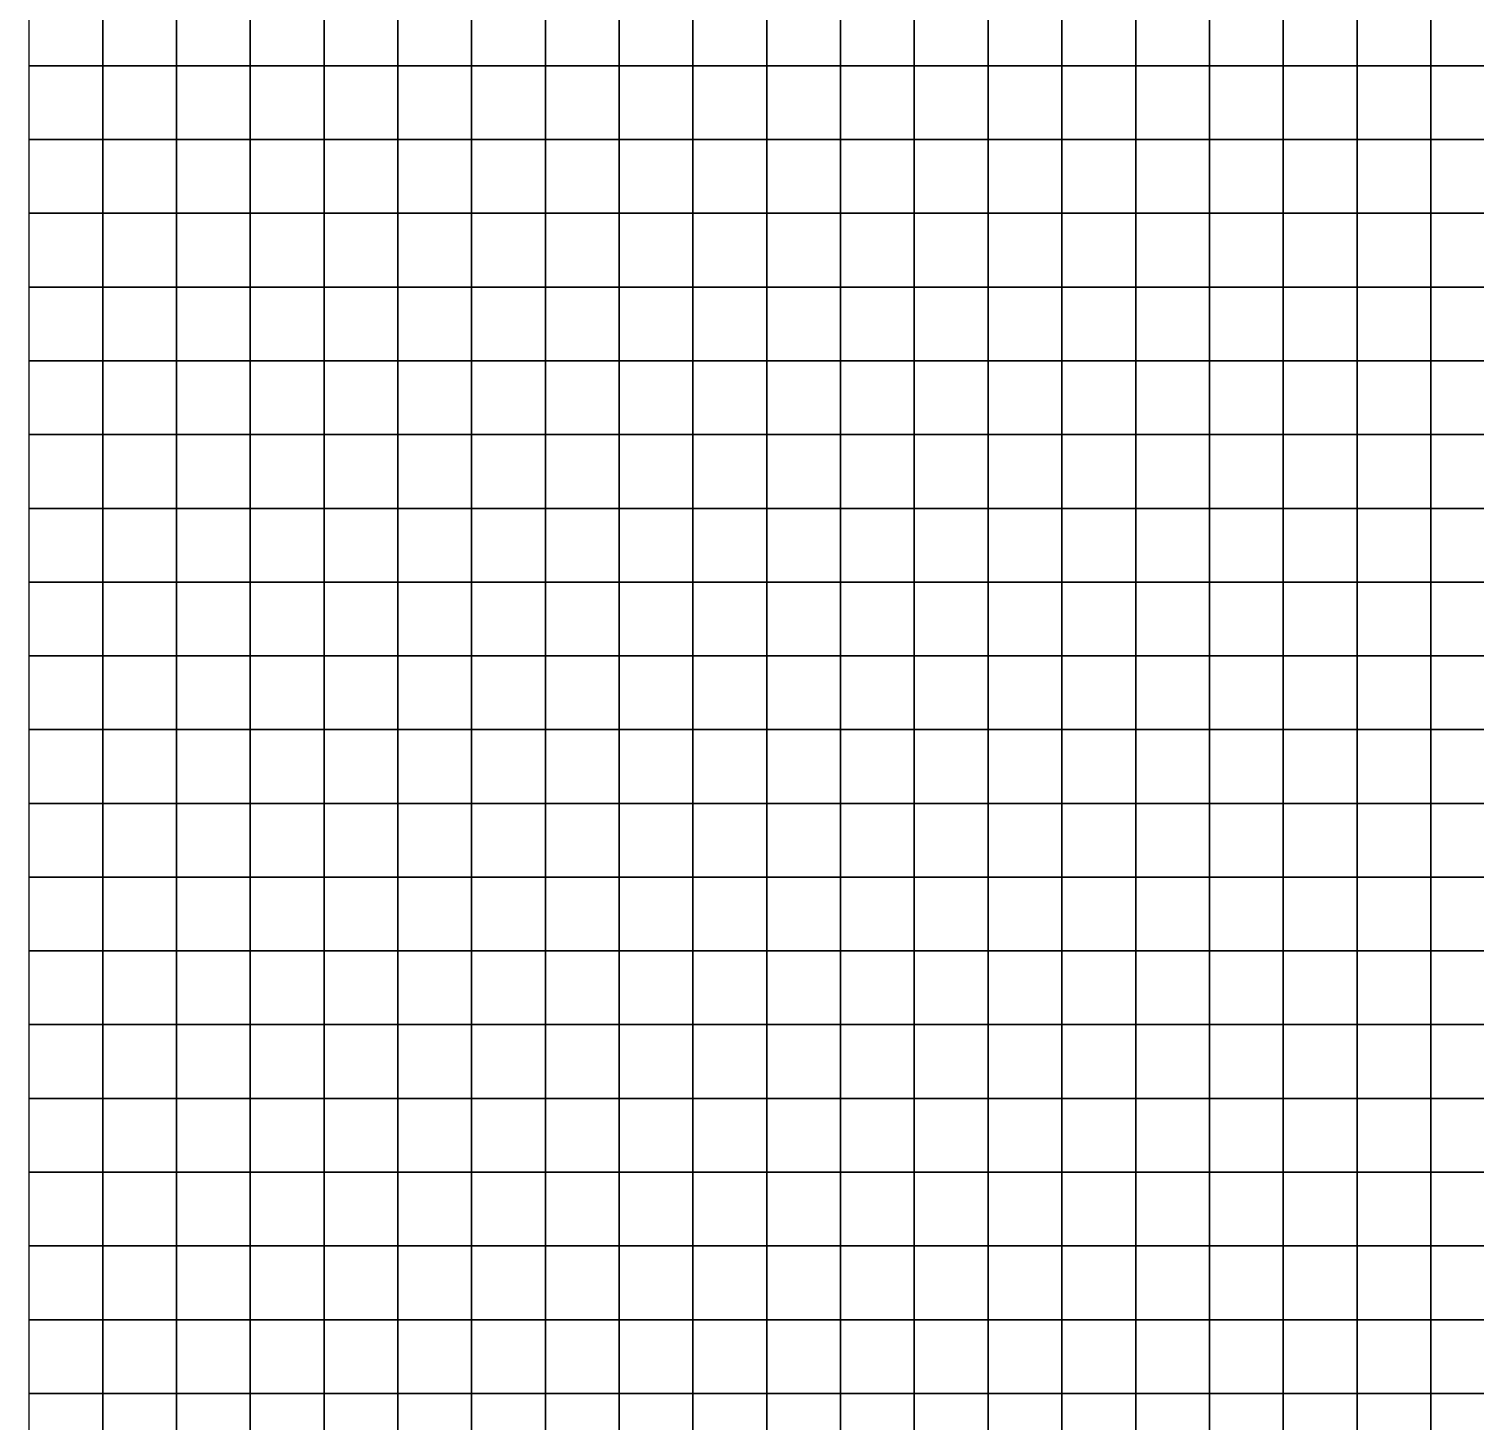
# Model space of a CAD drawing. Header units: metres. Extents: x 100 to 500, y 0 to 760.
# Drawn here: x 100 to 296, y 186.2 to 375 of the extents above; entities that cross this region are included whole.
import ezdxf

# ---------------------------------------------------------------- set-up
doc = ezdxf.new("R2010")
doc.units = ezdxf.units.M

msp = doc.modelspace()

# ---------------------------------------------------------------- linework, layer by layer
at = {"layer": 'C1'}
for points in [[(100, 370, -56.39), (110, 370, -56.76), (110, 380, -57.8), (100, 380, -57.43)], [(110, 370, -56.76), (120, 370, -57.26), (120, 380, -58.3), (110, 380, -57.8)], [(120, 370, -57.26), (130, 370, -58.59), (130, 380, -58.93), (120, 380, -58.3)], [(130, 370, -58.59), (140, 370, -60.67), (140, 380, -60.58), (130, 380, -58.93)], [(140, 370, -60.67), (150, 370, -63.09), (150, 380, -62.68), (140, 380, -60.58)], [(150, 370, -63.09), (160, 370, -64.84), (160, 380, -64.48), (150, 380, -62.68)], [(160, 370, -64.84), (170, 370, -66.03), (170, 380, -65.74), (160, 380, -64.48)], [(170, 370, -66.03), (180, 370, -65.9), (180, 380, -66.42), (170, 380, -65.74)], [(180, 370, -65.9), (190, 370, -64.34), (190, 380, -65.4), (180, 380, -66.42)], [(190, 370, -64.34), (200, 370, -61.82), (200, 380, -63.28), (190, 380, -65.4)], [(200, 370, -61.82), (210, 370, -59.39), (210, 380, -60.84), (200, 380, -63.28)], [(210, 370, -59.39), (220, 370, -56.93), (220, 380, -58.33), (210, 380, -60.84)], [(220, 370, -56.93), (230, 370, -54.37), (230, 380, -55.74), (220, 380, -58.33)], [(230, 370, -54.37), (240, 370, -53.12), (240, 380, -54.45), (230, 380, -55.74)], [(240, 370, -53.12), (250, 370, -53.14), (250, 380, -54.45), (240, 380, -54.45)], [(250, 370, -53.14), (260, 370, -54.38), (260, 380, -55.69), (250, 380, -54.45)], [(260, 370, -54.38), (270, 370, -56.85), (270, 380, -58.18), (260, 380, -55.69)], [(270, 370, -56.85), (280, 370, -60.69), (280, 380, -61.95), (270, 380, -58.18)], [(280, 370, -60.69), (290, 370, -63.6), (290, 380, -64.82), (280, 380, -61.95)], [(290, 370, -63.6), (300, 370, -65.58), (300, 380, -66.77), (290, 380, -64.82)], [(100, 360, -55.35), (110, 360, -55.73), (110, 370, -56.76), (100, 370, -56.39)], [(110, 360, -55.73), (120, 360, -56.23), (120, 370, -57.26), (110, 370, -56.76)], [(120, 360, -56.23), (130, 360, -58.09), (130, 370, -58.59), (120, 370, -57.26)], [(130, 360, -58.09), (140, 360, -60.58), (140, 370, -60.67), (130, 370, -58.59)], [(140, 360, -60.58), (150, 360, -62.83), (150, 370, -63.09), (140, 370, -60.67)], [(150, 360, -62.83), (160, 360, -64.52), (160, 370, -64.84), (150, 370, -63.09)], [(160, 360, -64.52), (170, 360, -65.63), (170, 370, -66.03), (160, 370, -64.84)], [(170, 360, -65.63), (180, 360, -64.86), (180, 370, -65.9), (170, 370, -66.03)], [(180, 360, -64.86), (190, 360, -62.79), (190, 370, -64.34), (180, 370, -65.9)], [(190, 360, -62.79), (200, 360, -60.43), (200, 370, -61.82), (190, 370, -64.34)], [(200, 360, -60.43), (210, 360, -58.14), (210, 370, -59.39), (200, 370, -61.82)], [(210, 360, -58.14), (220, 360, -55.76), (220, 370, -56.93), (210, 370, -59.39)], [(220, 360, -55.76), (230, 360, -53.21), (230, 370, -54.37), (220, 370, -56.93)], [(230, 360, -53.21), (240, 360, -51.97), (240, 370, -53.12), (230, 370, -54.37)], [(240, 360, -51.97), (250, 360, -51.92), (250, 370, -53.14), (240, 370, -53.12)], [(250, 360, -51.92), (260, 360, -53.02), (260, 370, -54.38), (250, 370, -53.14)], [(260, 360, -53.02), (270, 360, -55.42), (270, 370, -56.85), (260, 370, -54.38)], [(270, 360, -55.42), (280, 360, -59.28), (280, 370, -60.69), (270, 370, -56.85)], [(280, 360, -59.28), (290, 360, -62.21), (290, 370, -63.6), (280, 370, -60.69)], [(290, 360, -62.21), (300, 360, -64.21), (300, 370, -65.58), (290, 370, -63.6)], [(100, 350, -54.31), (110, 350, -54.69), (110, 360, -55.73), (100, 360, -55.35)], [(110, 350, -54.69), (120, 350, -55.19), (120, 360, -56.23), (110, 360, -55.73)], [(120, 350, -55.19), (130, 350, -57.57), (130, 360, -58.09), (120, 360, -56.23)], [(130, 350, -57.57), (140, 350, -60.47), (140, 360, -60.58), (130, 360, -58.09)], [(140, 350, -60.47), (150, 350, -62.66), (150, 360, -62.83), (140, 360, -60.58)], [(150, 350, -62.66), (160, 350, -64.29), (160, 360, -64.52), (150, 360, -62.83)], [(160, 350, -64.29), (170, 350, -65.3), (170, 360, -65.63), (160, 360, -64.52)], [(170, 350, -65.3), (180, 350, -63.9), (180, 360, -64.86), (170, 360, -65.63)], [(180, 350, -63.9), (190, 350, -61.45), (190, 360, -62.79), (180, 360, -64.86)], [(190, 350, -61.45), (200, 350, -59.26), (200, 360, -60.43), (190, 360, -62.79)], [(200, 350, -59.26), (210, 350, -57.11), (210, 360, -58.14), (200, 360, -60.43)], [(210, 350, -57.11), (220, 350, -54.84), (220, 360, -55.76), (210, 360, -58.14)], [(220, 350, -54.84), (230, 350, -52.33), (230, 360, -53.21), (220, 360, -55.76)], [(230, 350, -52.33), (240, 350, -51), (240, 360, -51.97), (230, 360, -53.21)], [(240, 350, -51), (250, 350, -50.75), (250, 360, -51.92), (240, 360, -51.97)], [(250, 350, -50.75), (260, 350, -51.67), (260, 360, -53.02), (250, 360, -51.92)], [(260, 350, -51.67), (270, 350, -53.98), (270, 360, -55.42), (260, 360, -53.02)], [(270, 350, -53.98), (280, 350, -57.82), (280, 360, -59.28), (270, 360, -55.42)], [(280, 350, -57.82), (290, 350, -60.74), (290, 360, -62.21), (280, 360, -59.28)], [(290, 350, -60.74), (300, 350, -62.75), (300, 360, -64.21), (290, 360, -62.21)], [(100, 340, -53.27), (110, 340, -53.65), (110, 350, -54.69), (100, 350, -54.31)], [(110, 340, -53.65), (120, 340, -54.78), (120, 350, -55.19), (110, 350, -54.69)], [(120, 340, -54.78), (130, 340, -57.67), (130, 350, -57.57), (120, 350, -55.19)], [(130, 340, -57.67), (140, 340, -60.38), (140, 350, -60.47), (130, 350, -57.57)], [(140, 340, -60.38), (150, 340, -62.5), (150, 350, -62.66), (140, 350, -60.47)], [(150, 340, -62.5), (160, 340, -64.04), (160, 350, -64.29), (150, 350, -62.66)], [(160, 340, -64.04), (170, 340, -64.36), (170, 350, -65.3), (160, 350, -64.29)], [(170, 340, -64.36), (180, 340, -62.51), (180, 350, -63.9), (170, 350, -65.3)], [(180, 340, -62.51), (190, 340, -60.41), (190, 350, -61.45), (180, 350, -63.9)], [(190, 340, -60.41), (200, 340, -58.45), (200, 350, -59.26), (190, 350, -61.45)], [(200, 340, -58.45), (210, 340, -56.48), (210, 350, -57.11), (200, 350, -59.26)], [(210, 340, -56.48), (220, 340, -54.31), (220, 350, -54.84), (210, 350, -57.11)], [(220, 340, -54.31), (230, 340, -51.74), (230, 350, -52.33), (220, 350, -54.84)], [(230, 340, -51.74), (240, 340, -50.23), (240, 350, -51), (230, 350, -52.33)], [(240, 340, -50.23), (250, 340, -49.78), (250, 350, -50.75), (240, 350, -51)], [(250, 340, -49.78), (260, 340, -50.56), (260, 350, -51.67), (250, 350, -50.75)], [(260, 340, -50.56), (270, 340, -52.76), (270, 350, -53.98), (260, 350, -51.67)], [(270, 340, -52.76), (280, 340, -56.53), (280, 350, -57.82), (270, 350, -53.98)], [(280, 340, -56.53), (290, 340, -59.41), (290, 350, -60.74), (280, 350, -57.82)], [(290, 340, -59.41), (300, 340, -61.41), (300, 350, -62.75), (290, 350, -60.74)], [(100, 330, -52.24), (110, 330, -52.61), (110, 340, -53.65), (100, 340, -53.27)], [(110, 330, -52.61), (120, 330, -54.36), (120, 340, -54.78), (110, 340, -53.65)], [(120, 330, -54.36), (130, 330, -57.74), (130, 340, -57.67), (120, 340, -54.78)], [(130, 330, -57.74), (140, 330, -60.38), (140, 340, -60.38), (130, 340, -57.67)], [(140, 330, -60.38), (150, 330, -62.44), (150, 340, -62.5), (140, 340, -60.38)], [(150, 330, -62.44), (160, 330, -63.96), (160, 340, -64.04), (150, 340, -62.5)], [(160, 330, -63.96), (170, 330, -63.74), (170, 340, -64.36), (160, 340, -64.04)], [(170, 330, -63.74), (180, 330, -61.57), (180, 340, -62.51), (170, 340, -64.36)], [(180, 330, -61.57), (190, 330, -59.8), (190, 340, -60.41), (180, 340, -62.51)], [(190, 330, -59.8), (200, 330, -58.1), (200, 340, -58.45), (190, 340, -60.41)], [(200, 330, -58.1), (210, 330, -56.29), (210, 340, -56.48), (200, 340, -58.45)], [(210, 330, -56.29), (220, 330, -54.12), (220, 340, -54.31), (210, 340, -56.48)], [(220, 330, -54.12), (230, 330, -51.4), (230, 340, -51.74), (220, 340, -54.31)], [(230, 330, -51.4), (240, 330, -49.64), (240, 340, -50.23), (230, 340, -51.74)], [(240, 330, -49.64), (250, 330, -49.01), (250, 340, -49.78), (240, 340, -50.23)], [(250, 330, -49.01), (260, 330, -49.62), (260, 340, -50.56), (250, 340, -49.78)], [(260, 330, -49.62), (270, 330, -51.7), (270, 340, -52.76), (260, 340, -50.56)], [(270, 330, -51.7), (280, 330, -55.38), (280, 340, -56.53), (270, 340, -52.76)], [(280, 330, -55.38), (290, 330, -58.21), (290, 340, -59.41), (280, 340, -56.53)], [(290, 330, -58.21), (300, 330, -60.19), (300, 340, -61.41), (290, 340, -59.41)], [(100, 320, -51.2), (110, 320, -52.3), (110, 330, -52.61), (100, 330, -52.24)], [(110, 320, -52.3), (120, 320, -54.65), (120, 330, -54.36), (110, 330, -52.61)], [(120, 320, -54.65), (130, 320, -57.82), (130, 330, -57.74), (120, 330, -54.36)], [(130, 320, -57.82), (140, 320, -60.4), (140, 330, -60.38), (130, 330, -57.74)], [(140, 320, -60.4), (150, 320, -62.49), (150, 330, -62.44), (140, 330, -60.38)], [(150, 320, -62.49), (160, 320, -63.39), (160, 330, -63.96), (150, 330, -62.44)], [(160, 320, -63.39), (170, 320, -62.78), (170, 330, -63.74), (160, 330, -63.96)], [(170, 320, -62.78), (180, 320, -61.14), (180, 330, -61.57), (170, 330, -63.74)], [(180, 320, -61.14), (190, 320, -59.71), (190, 330, -59.8), (180, 330, -61.57)], [(190, 320, -59.71), (200, 320, -58.2), (200, 330, -58.1), (190, 330, -59.8)], [(200, 320, -58.2), (210, 320, -56.4), (210, 330, -56.29), (200, 330, -58.1)], [(210, 320, -56.4), (220, 320, -54.03), (220, 330, -54.12), (210, 330, -56.29)], [(220, 320, -54.03), (230, 320, -51.01), (230, 330, -51.4), (220, 330, -54.12)], [(230, 320, -51.01), (240, 320, -48.98), (240, 330, -49.64), (230, 330, -51.4)], [(240, 320, -48.98), (250, 320, -48.11), (250, 330, -49.01), (240, 330, -49.64)], [(250, 320, -48.11), (260, 320, -48.6), (260, 330, -49.62), (250, 330, -49.01)], [(260, 320, -48.6), (270, 320, -50.65), (270, 330, -51.7), (260, 330, -49.62)], [(270, 320, -50.65), (280, 320, -54.28), (280, 330, -55.38), (270, 330, -51.7)], [(280, 320, -54.28), (290, 320, -57.09), (290, 330, -58.21), (280, 330, -55.38)], [(290, 320, -57.09), (300, 320, -59.07), (300, 330, -60.19), (290, 330, -58.21)], [(100, 310, -50.16), (110, 310, -51.97), (110, 320, -52.3), (100, 320, -51.2)], [(110, 310, -51.97), (120, 310, -54.91), (120, 320, -54.65), (110, 320, -52.3)], [(120, 310, -54.91), (130, 310, -58), (130, 320, -57.82), (120, 320, -54.65)], [(130, 310, -58), (140, 310, -60.58), (140, 320, -60.4), (130, 320, -57.82)], [(140, 310, -60.58), (150, 310, -62.75), (150, 320, -62.49), (140, 320, -60.4)], [(150, 310, -62.75), (160, 310, -63.1), (160, 320, -63.39), (150, 320, -62.49)], [(160, 310, -63.1), (170, 310, -62.16), (170, 320, -62.78), (160, 320, -63.39)], [(170, 310, -62.16), (180, 310, -60.94), (180, 320, -61.14), (170, 320, -62.78)], [(180, 310, -60.94), (190, 310, -59.78), (190, 320, -59.71), (180, 320, -61.14)], [(190, 310, -59.78), (200, 310, -58.34), (200, 320, -58.2), (190, 320, -59.71)], [(200, 310, -58.34), (210, 310, -56.36), (210, 320, -56.4), (200, 320, -58.2)], [(210, 310, -56.36), (220, 310, -53.73), (220, 320, -54.03), (210, 320, -56.4)], [(220, 310, -53.73), (230, 310, -50.39), (230, 320, -51.01), (220, 320, -54.03)], [(230, 310, -50.39), (240, 310, -48.08), (240, 320, -48.98), (230, 320, -51.01)], [(240, 310, -48.08), (250, 310, -47.09), (250, 320, -48.11), (240, 320, -48.98)], [(250, 310, -47.09), (260, 310, -47.6), (260, 320, -48.6), (250, 320, -48.11)], [(260, 310, -47.6), (270, 310, -49.66), (270, 320, -50.65), (260, 320, -48.6)], [(270, 310, -49.66), (280, 310, -53.28), (280, 320, -54.28), (270, 320, -50.65)], [(280, 310, -53.28), (290, 310, -56.08), (290, 320, -57.09), (280, 320, -54.28)], [(290, 310, -56.08), (300, 310, -58.06), (300, 320, -59.07), (290, 320, -57.09)], [(100, 300, -49.96), (110, 300, -52.47), (110, 310, -51.97), (100, 310, -50.16)], [(110, 300, -52.47), (120, 300, -55.97), (120, 310, -54.91), (110, 310, -51.97)], [(120, 300, -55.97), (130, 300, -58.94), (130, 310, -58), (120, 310, -54.91)], [(130, 300, -58.94), (140, 300, -61.51), (140, 310, -60.58), (130, 310, -58)], [(140, 300, -61.51), (150, 300, -62.9), (150, 310, -62.75), (140, 310, -60.58)], [(150, 300, -62.9), (160, 300, -62.74), (160, 310, -63.1), (150, 310, -62.75)], [(160, 300, -62.74), (170, 300, -61.51), (170, 310, -62.16), (160, 310, -63.1)], [(170, 300, -61.51), (180, 300, -60.78), (180, 310, -60.94), (170, 310, -62.16)], [(180, 300, -60.78), (190, 300, -59.85), (190, 310, -59.78), (180, 310, -60.94)], [(190, 300, -59.85), (200, 300, -58.39), (200, 310, -58.34), (190, 310, -59.78)], [(200, 300, -58.39), (210, 300, -56.23), (210, 310, -56.36), (200, 310, -58.34)], [(210, 300, -56.23), (220, 300, -53.33), (220, 310, -53.73), (210, 310, -56.36)], [(220, 300, -53.33), (230, 300, -49.64), (230, 310, -50.39), (220, 310, -53.73)], [(230, 300, -49.64), (240, 300, -47.14), (240, 310, -48.08), (230, 310, -50.39)], [(240, 300, -47.14), (250, 300, -46.12), (250, 310, -47.09), (240, 310, -48.08)], [(250, 300, -46.12), (260, 300, -46.65), (260, 310, -47.6), (250, 310, -47.09)], [(260, 300, -46.65), (270, 300, -48.71), (270, 310, -49.66), (260, 310, -47.6)], [(270, 300, -48.71), (280, 300, -52.3), (280, 310, -53.28), (270, 310, -49.66)], [(280, 300, -52.3), (290, 300, -55.07), (290, 310, -56.08), (280, 310, -53.28)], [(290, 300, -55.07), (300, 300, -57.02), (300, 310, -58.06), (290, 310, -56.08)], [(100, 290, -49.73), (110, 290, -52.91), (110, 300, -52.47), (100, 300, -49.96)], [(110, 290, -52.91), (120, 290, -56.3), (120, 300, -55.97), (110, 300, -52.47)], [(120, 290, -56.3), (130, 290, -59.12), (130, 300, -58.94), (120, 300, -55.97)], [(130, 290, -59.12), (140, 290, -61.64), (140, 300, -61.51), (130, 300, -58.94)], [(140, 290, -61.64), (150, 290, -62.28), (150, 300, -62.9), (140, 300, -61.51)], [(150, 290, -62.28), (160, 290, -61.59), (160, 300, -62.74), (150, 300, -62.9)], [(160, 290, -61.59), (170, 290, -60.68), (170, 300, -61.51), (160, 300, -62.74)], [(170, 290, -60.68), (180, 290, -60.31), (180, 300, -60.78), (170, 300, -61.51)], [(180, 290, -60.31), (190, 290, -59.51), (190, 300, -59.85), (180, 300, -60.78)], [(190, 290, -59.51), (200, 290, -57.97), (200, 300, -58.39), (190, 300, -59.85)], [(200, 290, -57.97), (210, 290, -55.66), (210, 300, -56.23), (200, 300, -58.39)], [(210, 290, -55.66), (220, 290, -52.55), (220, 300, -53.33), (210, 300, -56.23)], [(220, 290, -52.55), (230, 290, -48.63), (230, 300, -49.64), (220, 300, -53.33)], [(230, 290, -48.63), (240, 290, -46.05), (240, 300, -47.14), (230, 300, -49.64)], [(240, 290, -46.05), (250, 290, -45.03), (250, 300, -46.12), (240, 300, -47.14)], [(250, 290, -45.03), (260, 290, -45.53), (260, 300, -46.65), (250, 300, -46.12)], [(260, 290, -45.53), (270, 290, -47.55), (270, 300, -48.71), (260, 300, -46.65)], [(270, 290, -47.55), (280, 290, -51.12), (280, 300, -52.3), (270, 300, -48.71)], [(280, 290, -51.12), (290, 290, -53.87), (290, 300, -55.07), (280, 300, -52.3)], [(290, 290, -53.87), (300, 290, -55.8), (300, 300, -57.02), (290, 300, -55.07)], [(100, 280, -49.48), (110, 280, -53.29), (110, 290, -52.91), (100, 290, -49.73)], [(110, 280, -53.29), (120, 280, -56.54), (120, 290, -56.3), (110, 290, -52.91)], [(120, 280, -56.54), (130, 280, -59.18), (130, 290, -59.12), (120, 290, -56.3)], [(130, 280, -59.18), (140, 280, -61.61), (140, 290, -61.64), (130, 290, -59.12)], [(140, 280, -61.61), (150, 280, -61.47), (150, 290, -62.28), (140, 290, -61.64)], [(150, 280, -61.47), (160, 280, -60.2), (160, 290, -61.59), (150, 290, -62.28)], [(160, 280, -60.2), (170, 280, -59.48), (170, 290, -60.68), (160, 290, -61.59)], [(170, 280, -59.48), (180, 280, -59.37), (180, 290, -60.31), (170, 290, -60.68)], [(180, 280, -59.37), (190, 280, -58.57), (190, 290, -59.51), (180, 290, -60.31)], [(190, 280, -58.57), (200, 280, -56.97), (200, 290, -57.97), (190, 290, -59.51)], [(200, 280, -56.97), (210, 280, -54.56), (210, 290, -55.66), (200, 290, -57.97)], [(210, 280, -54.56), (220, 280, -51.34), (220, 290, -52.55), (210, 290, -55.66)], [(220, 280, -51.34), (230, 280, -47.31), (230, 290, -48.63), (220, 290, -52.55)], [(230, 280, -47.31), (240, 280, -44.76), (240, 290, -46.05), (230, 290, -48.63)], [(240, 280, -44.76), (250, 280, -43.74), (250, 290, -45.03), (240, 290, -46.05)], [(250, 280, -43.74), (260, 280, -44.24), (260, 290, -45.53), (250, 290, -45.03)], [(260, 280, -44.24), (270, 280, -46.27), (270, 290, -47.55), (260, 290, -45.53)], [(270, 280, -46.27), (280, 280, -49.82), (280, 290, -51.12), (270, 290, -47.55)], [(280, 280, -49.82), (290, 280, -52.57), (290, 290, -53.87), (280, 290, -51.12)], [(290, 280, -52.57), (300, 280, -54.49), (300, 290, -55.8), (290, 290, -53.87)], [(100, 270, -50.08), (110, 270, -53.75), (110, 280, -53.29), (100, 280, -49.48)], [(110, 270, -53.75), (120, 270, -56.82), (120, 280, -56.54), (110, 280, -53.29)], [(120, 270, -56.82), (130, 270, -59.24), (130, 280, -59.18), (120, 280, -56.54)], [(130, 270, -59.24), (140, 270, -60.63), (140, 280, -61.61), (130, 280, -59.18)], [(140, 270, -60.63), (150, 270, -59.63), (150, 280, -61.47), (140, 280, -61.61)], [(150, 270, -59.63), (160, 270, -58.38), (160, 280, -60.2), (150, 280, -61.47)], [(160, 270, -58.38), (170, 270, -57.74), (170, 280, -59.48), (160, 280, -60.2)], [(170, 270, -57.74), (180, 270, -57.76), (180, 280, -59.37), (170, 280, -59.48)], [(180, 270, -57.76), (190, 270, -56.98), (190, 280, -58.57), (180, 280, -59.37)], [(190, 270, -56.98), (200, 270, -55.4), (200, 280, -56.97), (190, 280, -58.57)], [(200, 270, -55.4), (210, 270, -53.02), (210, 280, -54.56), (200, 280, -56.97)], [(210, 270, -53.02), (220, 270, -49.84), (220, 280, -51.34), (210, 280, -54.56)], [(220, 270, -49.84), (230, 270, -45.86), (230, 280, -47.31), (220, 280, -51.34)], [(230, 270, -45.86), (240, 270, -43.38), (240, 280, -44.76), (230, 280, -47.31)], [(240, 270, -43.38), (250, 270, -42.4), (250, 280, -43.74), (240, 280, -44.76)], [(250, 270, -42.4), (260, 270, -42.91), (260, 280, -44.24), (250, 280, -43.74)], [(260, 270, -42.91), (270, 270, -44.93), (270, 280, -46.27), (260, 280, -44.24)], [(270, 270, -44.93), (280, 270, -48.44), (280, 280, -49.82), (270, 280, -46.27)], [(280, 270, -48.44), (290, 270, -51.15), (290, 280, -52.57), (280, 280, -49.82)], [(290, 270, -51.15), (300, 270, -53.07), (300, 280, -54.49), (290, 280, -52.57)], [(100, 260, -50.59), (110, 260, -54.09), (110, 270, -53.75), (100, 270, -50.08)], [(110, 260, -54.09), (120, 260, -56.94), (120, 270, -56.82), (110, 270, -53.75)], [(120, 260, -56.94), (130, 260, -59.11), (130, 270, -59.24), (120, 270, -56.82)], [(130, 260, -59.11), (140, 260, -59.43), (140, 270, -60.63), (130, 270, -59.24)], [(140, 260, -59.43), (150, 260, -57.54), (150, 270, -59.63), (140, 270, -60.63)], [(150, 260, -57.54), (160, 260, -56.3), (160, 270, -58.38), (150, 270, -59.63)], [(160, 260, -56.3), (170, 260, -55.72), (170, 270, -57.74), (160, 270, -58.38)], [(170, 260, -55.72), (180, 260, -55.84), (180, 270, -57.76), (170, 270, -57.74)], [(180, 260, -55.84), (190, 260, -55.16), (190, 270, -56.98), (180, 270, -57.76)], [(190, 260, -55.16), (200, 260, -53.67), (200, 270, -55.4), (190, 270, -56.98)], [(200, 260, -53.67), (210, 260, -51.38), (210, 270, -53.02), (200, 270, -55.4)], [(210, 260, -51.38), (220, 260, -48.28), (220, 270, -49.84), (210, 270, -53.02)], [(220, 260, -48.28), (230, 260, -44.38), (230, 270, -45.86), (220, 270, -49.84)], [(230, 260, -44.38), (240, 260, -41.95), (240, 270, -43.38), (230, 270, -45.86)], [(240, 260, -41.95), (250, 260, -40.99), (250, 270, -42.4), (240, 270, -43.38)], [(250, 260, -40.99), (260, 260, -41.5), (260, 270, -42.91), (250, 270, -42.4)], [(260, 260, -41.5), (270, 260, -43.49), (270, 270, -44.93), (260, 270, -42.91)], [(270, 260, -43.49), (280, 260, -46.95), (280, 270, -48.44), (270, 270, -44.93)], [(280, 260, -46.95), (290, 260, -49.66), (290, 270, -51.15), (280, 270, -48.44)], [(290, 260, -49.66), (300, 260, -51.61), (300, 270, -53.07), (290, 270, -51.15)], [(100, 250, -53.27), (110, 250, -55.61), (110, 260, -54.09), (100, 260, -50.59)], [(110, 250, -55.61), (120, 250, -57.3), (120, 260, -56.94), (110, 260, -54.09)], [(120, 250, -57.3), (130, 250, -58.3), (130, 260, -59.11), (120, 260, -56.94)], [(130, 250, -58.3), (140, 250, -57.61), (140, 260, -59.43), (130, 260, -59.11)], [(140, 250, -57.61), (150, 250, -55.68), (150, 260, -57.54), (140, 260, -59.43)], [(150, 250, -55.68), (160, 250, -54.41), (160, 260, -56.3), (150, 260, -57.54)], [(160, 250, -54.41), (170, 250, -53.82), (170, 260, -55.72), (160, 260, -56.3)], [(170, 250, -53.82), (180, 250, -53.94), (180, 260, -55.84), (170, 260, -55.72)], [(180, 250, -53.94), (190, 250, -53.27), (190, 260, -55.16), (180, 260, -55.84)], [(190, 250, -53.27), (200, 250, -51.82), (200, 260, -53.67), (190, 260, -55.16)], [(200, 250, -51.82), (210, 250, -49.59), (210, 260, -51.38), (200, 260, -53.67)], [(210, 250, -49.59), (220, 250, -46.58), (220, 260, -48.28), (210, 260, -51.38)], [(220, 250, -46.58), (230, 250, -42.78), (230, 260, -44.38), (220, 260, -48.28)], [(230, 250, -42.78), (240, 250, -40.42), (240, 260, -41.95), (230, 260, -44.38)], [(240, 250, -40.42), (250, 250, -39.51), (250, 260, -40.99), (240, 260, -41.95)], [(250, 250, -39.51), (260, 250, -40.05), (260, 260, -41.5), (250, 260, -40.99)], [(260, 250, -40.05), (270, 250, -42.03), (270, 260, -43.49), (260, 260, -41.5)], [(270, 250, -42.03), (280, 250, -45.47), (280, 260, -46.95), (270, 260, -43.49)], [(280, 250, -45.47), (290, 250, -48.19), (290, 260, -49.66), (280, 260, -46.95)], [(290, 250, -48.19), (300, 250, -50.18), (300, 260, -51.61), (290, 260, -49.66)], [(100, 240, -55.93), (110, 240, -57.19), (110, 250, -55.61), (100, 250, -53.27)], [(110, 240, -57.19), (120, 240, -57.8), (120, 250, -57.3), (110, 250, -55.61)], [(120, 240, -57.8), (130, 240, -57.76), (130, 250, -58.3), (120, 250, -57.3)], [(130, 240, -57.76), (140, 240, -56.13), (140, 250, -57.61), (130, 250, -58.3)], [(140, 240, -56.13), (150, 240, -54.2), (150, 250, -55.68), (140, 250, -57.61)], [(150, 240, -54.2), (160, 240, -52.9), (160, 250, -54.41), (150, 250, -55.68)], [(160, 240, -52.9), (170, 240, -52.26), (170, 250, -53.82), (160, 250, -54.41)], [(170, 240, -52.26), (180, 240, -52.26), (180, 250, -53.94), (170, 250, -53.82)], [(180, 240, -52.26), (190, 240, -51.51), (190, 250, -53.27), (180, 250, -53.94)], [(190, 240, -51.51), (200, 240, -50.02), (200, 250, -51.82), (190, 250, -53.27)], [(200, 240, -50.02), (210, 240, -47.77), (210, 250, -49.59), (200, 250, -51.82)], [(210, 240, -47.77), (220, 240, -44.79), (220, 250, -46.58), (210, 250, -49.59)], [(220, 240, -44.79), (230, 240, -41.06), (230, 250, -42.78), (220, 250, -46.58)], [(230, 240, -41.06), (240, 240, -38.77), (240, 250, -40.42), (230, 250, -42.78)], [(240, 240, -38.77), (250, 240, -37.91), (250, 250, -39.51), (240, 250, -40.42)], [(250, 240, -37.91), (260, 240, -38.49), (260, 250, -40.05), (250, 250, -39.51)], [(260, 240, -38.49), (270, 240, -40.52), (270, 250, -42.03), (260, 250, -40.05)], [(270, 240, -40.52), (280, 240, -43.99), (280, 250, -45.47), (270, 250, -42.03)], [(280, 240, -43.99), (290, 240, -46.74), (290, 250, -48.19), (280, 250, -45.47)], [(290, 240, -46.74), (300, 240, -48.77), (300, 250, -50.18), (290, 250, -48.19)], [(100, 230, -58.52), (110, 230, -58.73), (110, 240, -57.19), (100, 240, -55.93)], [(110, 230, -58.73), (120, 230, -58.31), (120, 240, -57.8), (110, 240, -57.19)], [(120, 230, -58.31), (130, 230, -57.26), (130, 240, -57.76), (120, 240, -57.8)], [(130, 230, -57.26), (140, 230, -54.74), (140, 240, -56.13), (130, 240, -57.76)], [(140, 230, -54.74), (150, 230, -52.82), (150, 240, -54.2), (140, 240, -56.13)], [(150, 230, -52.82), (160, 230, -51.49), (160, 240, -52.9), (150, 240, -54.2)], [(160, 230, -51.49), (170, 230, -50.75), (170, 240, -52.26), (160, 240, -52.9)], [(170, 230, -50.75), (180, 230, -50.62), (180, 240, -52.26), (170, 240, -52.26)], [(180, 230, -50.62), (190, 230, -49.78), (190, 240, -51.51), (180, 240, -52.26)], [(190, 230, -49.78), (200, 230, -48.22), (200, 240, -50.02), (190, 240, -51.51)], [(200, 230, -48.22), (210, 230, -45.95), (210, 240, -47.77), (200, 240, -50.02)], [(210, 230, -45.95), (220, 230, -42.98), (220, 240, -44.79), (210, 240, -47.77)], [(220, 230, -42.98), (230, 230, -39.29), (230, 240, -41.06), (220, 240, -44.79)], [(230, 230, -39.29), (240, 230, -37.04), (240, 240, -38.77), (230, 240, -41.06)], [(240, 230, -37.04), (250, 230, -36.23), (250, 240, -37.91), (240, 240, -38.77)], [(250, 230, -36.23), (260, 230, -36.85), (260, 240, -38.49), (250, 240, -37.91)], [(260, 230, -36.85), (270, 230, -38.92), (270, 240, -40.52), (260, 240, -38.49)], [(270, 230, -38.92), (280, 230, -42.43), (280, 240, -43.99), (270, 240, -40.52)], [(280, 230, -42.43), (290, 230, -45.22), (290, 240, -46.74), (280, 240, -43.99)], [(290, 230, -45.22), (300, 230, -47.29), (300, 240, -48.77), (290, 240, -46.74)], [(100, 220, -60.16), (110, 220, -59.34), (110, 230, -58.73), (100, 230, -58.52)], [(110, 220, -59.34), (120, 220, -57.92), (120, 230, -58.31), (110, 230, -58.73)], [(120, 220, -57.92), (130, 220, -55.88), (130, 230, -57.26), (120, 230, -58.31)], [(130, 220, -55.88), (140, 220, -53.39), (140, 230, -54.74), (130, 230, -57.26)], [(140, 220, -53.39), (150, 220, -51.46), (150, 230, -52.82), (140, 230, -54.74)], [(150, 220, -51.46), (160, 220, -50.08), (160, 230, -51.49), (150, 230, -52.82)], [(160, 220, -50.08), (170, 220, -49.25), (170, 230, -50.75), (160, 230, -51.49)], [(170, 220, -49.25), (180, 220, -48.98), (180, 230, -50.62), (170, 230, -50.75)], [(180, 220, -48.98), (190, 220, -48.04), (190, 230, -49.78), (180, 230, -50.62)], [(190, 220, -48.04), (200, 220, -46.43), (200, 230, -48.22), (190, 230, -49.78)], [(200, 220, -46.43), (210, 220, -44.15), (210, 230, -45.95), (200, 230, -48.22)], [(210, 220, -44.15), (220, 220, -41.22), (220, 230, -42.98), (210, 230, -45.95)], [(220, 220, -41.22), (230, 220, -37.62), (230, 230, -39.29), (220, 230, -42.98)], [(230, 220, -37.62), (240, 220, -35.46), (240, 230, -37.04), (230, 230, -39.29)], [(240, 220, -35.46), (250, 220, -34.72), (250, 230, -36.23), (240, 230, -37.04)], [(250, 220, -34.72), (260, 220, -35.42), (260, 230, -36.85), (250, 230, -36.23)], [(260, 220, -35.42), (270, 220, -37.57), (270, 230, -38.92), (260, 230, -36.85)], [(270, 220, -37.57), (280, 220, -41.15), (280, 230, -42.43), (270, 230, -38.92)], [(280, 220, -41.15), (290, 220, -43.99), (290, 230, -45.22), (280, 230, -42.43)], [(290, 220, -43.99), (300, 220, -46.07), (300, 230, -47.29), (290, 230, -45.22)], [(100, 210, -61.78), (110, 210, -59.98), (110, 220, -59.34), (100, 220, -60.16)], [(110, 210, -59.98), (120, 210, -57.58), (120, 220, -57.92), (110, 220, -59.34)], [(120, 210, -57.58), (130, 210, -54.57), (130, 220, -55.88), (120, 220, -57.92)], [(130, 210, -54.57), (140, 210, -52.08), (140, 220, -53.39), (130, 220, -55.88)], [(140, 210, -52.08), (150, 210, -50.11), (150, 220, -51.46), (140, 220, -53.39)], [(150, 210, -50.11), (160, 210, -48.65), (160, 220, -50.08), (150, 220, -51.46)], [(160, 210, -48.65), (170, 210, -47.7), (170, 220, -49.25), (160, 220, -50.08)], [(170, 210, -47.7), (180, 210, -47.27), (180, 220, -48.98), (170, 220, -49.25)], [(180, 210, -47.27), (190, 210, -46.23), (190, 220, -48.04), (180, 220, -48.98)], [(190, 210, -46.23), (200, 210, -44.6), (200, 220, -46.43), (190, 220, -48.04)], [(200, 210, -44.6), (210, 210, -42.39), (210, 220, -44.15), (200, 220, -46.43)], [(210, 210, -42.39), (220, 210, -39.58), (220, 220, -41.22), (210, 220, -44.15)], [(220, 210, -39.58), (230, 210, -36.18), (230, 220, -37.62), (220, 220, -41.22)], [(230, 210, -36.18), (240, 210, -34.19), (240, 220, -35.46), (230, 220, -37.62)], [(240, 210, -34.19), (250, 210, -33.61), (250, 220, -34.72), (240, 220, -35.46)], [(250, 210, -33.61), (260, 210, -34.41), (260, 220, -35.42), (250, 220, -34.72)], [(260, 210, -34.41), (270, 210, -36.61), (270, 220, -37.57), (260, 220, -35.42)], [(270, 210, -36.61), (280, 210, -40.21), (280, 220, -41.15), (270, 220, -37.57)], [(280, 210, -40.21), (290, 210, -43.01), (290, 220, -43.99), (280, 220, -41.15)], [(290, 210, -43.01), (300, 210, -45.01), (300, 220, -46.07), (290, 220, -43.99)], [(100, 200, -60.41), (110, 200, -58.57), (110, 210, -59.98), (100, 210, -61.78)], [(110, 200, -58.57), (120, 200, -56.13), (120, 210, -57.58), (110, 210, -59.98)], [(120, 200, -56.13), (130, 200, -53.08), (130, 210, -54.57), (120, 210, -57.58)], [(130, 200, -53.08), (140, 200, -50.53), (140, 210, -52.08), (130, 210, -54.57)], [(140, 200, -50.53), (150, 200, -48.48), (150, 210, -50.11), (140, 210, -52.08)], [(150, 200, -48.48), (160, 200, -46.94), (160, 210, -48.65), (150, 210, -50.11)], [(160, 200, -46.94), (170, 200, -45.9), (170, 210, -47.7), (160, 210, -48.65)], [(170, 200, -45.9), (180, 200, -45.36), (180, 210, -47.27), (170, 210, -47.7)], [(180, 200, -45.36), (190, 200, -44.31), (190, 210, -46.23), (180, 210, -47.27)], [(190, 200, -44.31), (200, 200, -42.75), (200, 210, -44.6), (190, 210, -46.23)], [(200, 200, -42.75), (210, 200, -40.7), (210, 210, -42.39), (200, 210, -44.6)], [(210, 200, -40.7), (220, 200, -38.15), (220, 210, -39.58), (210, 210, -42.39)], [(220, 200, -38.15), (230, 200, -35.09), (230, 210, -36.18), (220, 210, -39.58)], [(230, 200, -35.09), (240, 200, -33.36), (240, 210, -34.19), (230, 210, -36.18)], [(240, 200, -33.36), (250, 200, -32.95), (250, 210, -33.61), (240, 210, -34.19)], [(250, 200, -32.95), (260, 200, -33.85), (260, 210, -34.41), (250, 210, -33.61)], [(260, 200, -33.85), (270, 200, -36.05), (270, 210, -36.61), (260, 210, -34.41)], [(270, 200, -36.05), (280, 200, -39.57), (280, 210, -40.21), (270, 210, -36.61)], [(280, 200, -39.57), (290, 200, -42.24), (290, 210, -43.01), (280, 210, -40.21)], [(290, 200, -42.24), (300, 200, -44.07), (300, 210, -45.01), (290, 210, -43.01)], [(100, 190, -59.23), (110, 190, -57.27), (110, 200, -58.57), (100, 200, -60.41)], [(110, 190, -57.27), (120, 190, -54.66), (120, 200, -56.13), (110, 200, -58.57)], [(120, 190, -54.66), (130, 190, -51.38), (130, 200, -53.08), (120, 200, -56.13)], [(130, 190, -51.38), (140, 190, -48.65), (140, 200, -50.53), (130, 200, -53.08)], [(140, 190, -48.65), (150, 190, -46.46), (150, 200, -48.48), (140, 200, -50.53)], [(150, 190, -46.46), (160, 190, -44.83), (160, 200, -46.94), (150, 200, -48.48)], [(160, 190, -44.83), (170, 190, -43.74), (170, 200, -45.9), (160, 200, -46.94)], [(170, 190, -43.74), (180, 190, -43.21), (180, 200, -45.36), (170, 200, -45.9)], [(180, 190, -43.21), (190, 190, -42.25), (190, 200, -44.31), (180, 200, -45.36)], [(190, 190, -42.25), (200, 190, -40.88), (200, 200, -42.75), (190, 200, -44.31)], [(200, 190, -40.88), (210, 190, -39.1), (210, 200, -40.7), (200, 200, -42.75)], [(210, 190, -39.1), (220, 190, -36.91), (220, 200, -38.15), (210, 200, -40.7)], [(220, 190, -36.91), (230, 190, -34.29), (230, 200, -35.09), (220, 200, -38.15)], [(230, 190, -34.29), (240, 190, -32.88), (240, 200, -33.36), (230, 200, -35.09)], [(240, 190, -32.88), (250, 190, -32.66), (250, 200, -32.95), (240, 200, -33.36)], [(250, 190, -32.66), (260, 190, -33.6), (260, 200, -33.85), (250, 200, -32.95)], [(260, 190, -33.6), (270, 190, -35.71), (270, 200, -36.05), (260, 200, -33.85)], [(270, 190, -35.71), (280, 190, -39.02), (280, 200, -39.57), (270, 200, -36.05)], [(280, 190, -39.02), (290, 190, -41.46), (290, 200, -42.24), (280, 200, -39.57)], [(290, 190, -41.46), (300, 190, -43.05), (300, 200, -44.07), (290, 200, -42.24)], [(100, 180, -58.24), (110, 180, -56.11), (110, 190, -57.27), (100, 190, -59.23)], [(110, 180, -56.11), (120, 180, -53.27), (120, 190, -54.66), (110, 190, -57.27)], [(120, 180, -53.27), (130, 180, -49.7), (130, 190, -51.38), (120, 190, -54.66)], [(130, 180, -49.7), (140, 180, -46.74), (140, 190, -48.65), (130, 190, -51.38)], [(140, 180, -46.74), (150, 180, -44.39), (150, 190, -46.46), (140, 190, -48.65)], [(150, 180, -44.39), (160, 180, -42.65), (160, 190, -44.83), (150, 190, -46.46)], [(160, 180, -42.65), (170, 180, -41.52), (170, 190, -43.74), (160, 190, -44.83)], [(170, 180, -41.52), (180, 180, -41.01), (180, 190, -43.21), (170, 190, -43.74)], [(180, 180, -41.01), (190, 180, -40.18), (190, 190, -42.25), (180, 190, -43.21)], [(190, 180, -40.18), (200, 180, -39.04), (200, 190, -40.88), (190, 190, -42.25)], [(200, 180, -39.04), (210, 180, -37.61), (210, 190, -39.1), (200, 190, -40.88)], [(210, 180, -37.61), (220, 180, -35.86), (220, 190, -36.91), (210, 190, -39.1)], [(220, 180, -35.86), (230, 180, -33.81), (230, 190, -34.29), (220, 190, -36.91)], [(230, 180, -33.81), (240, 180, -32.77), (240, 190, -32.88), (230, 190, -34.29)], [(240, 180, -32.77), (250, 180, -32.73), (250, 190, -32.66), (240, 190, -32.88)], [(250, 180, -32.73), (260, 180, -33.67), (260, 190, -33.6), (250, 190, -32.66)], [(260, 180, -33.67), (270, 180, -35.6), (270, 190, -35.71), (260, 190, -33.6)], [(270, 180, -35.6), (280, 180, -38.52), (280, 190, -39.02), (270, 190, -35.71)], [(280, 180, -38.52), (290, 180, -40.63), (290, 190, -41.46), (280, 190, -39.02)], [(290, 180, -40.63), (300, 180, -41.93), (300, 190, -43.05), (290, 190, -41.46)]]:
    msp.add_3dface(points, dxfattribs=at)

doc.saveas('drawing.dxf')
